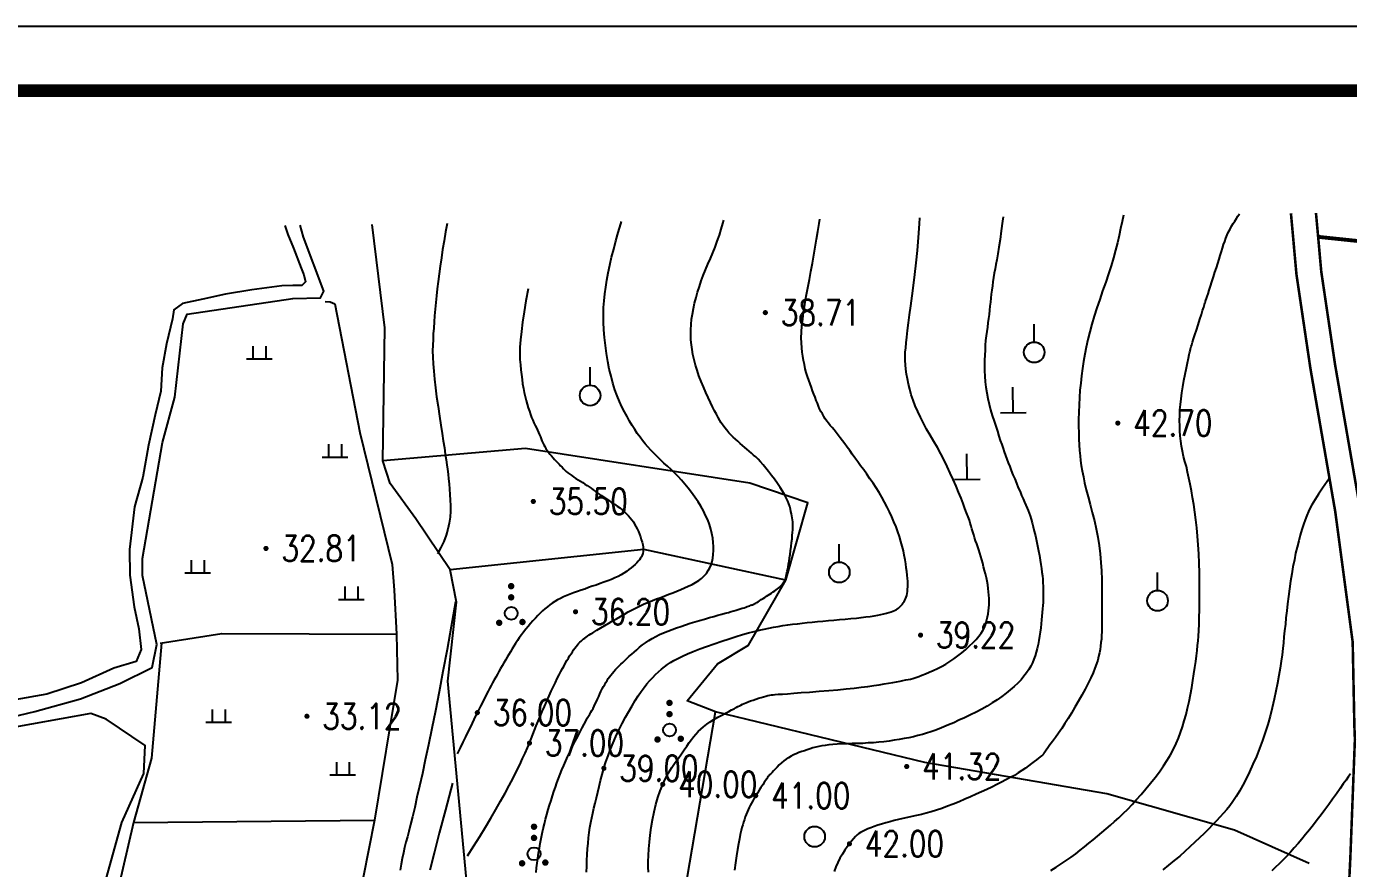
# Model space of a CAD drawing. Extents: x 39624947 to 39626627, y 3418539 to 3418836.
# Drawn here: x 39626277.3 to 39626380.3, y 3418770.7 to 3418836.2 of the extents above; entities that cross this region are included whole.
import ezdxf
from ezdxf.enums import TextEntityAlignment as Align

# ---------------------------------------------------------------- set-up
doc = ezdxf.new("R2010")
doc.units = 0
doc.linetypes.add('X3', pattern=[5, 4, -1])
doc.layers.get('0').update_dxf_attribs({"linetype": 'CONTINUOUS'})
for name, color, linetype in [('DLDW', 11, 'CONTINUOUS'), ('DLSS', 4, 'CONTINUOUS'), ('GCD', 7, 'CONTINUOUS'), ('PUB_TITLE', 4, 'CONTINUOUS'), ('PUB_WALL', 9, 'CONTINUOUS')]:
    doc.layers.add(name, color=color, linetype=linetype)
doc.styles.add('HZ', font='rs.shx', dxfattribs={"width": 0.8, "bigfont": 'hztxt.shx'})

# ---------------------------------------------------------------- blocks, each defined once
blk = doc.blocks.new('GC111')
for p, q in [((0, 0), (0, 2)), ((-1, 0), (1, 0))]:
    blk.add_line(p, q)
blk = doc.blocks.new('GC125')
blk.add_line((0, 0.8), (0, 2.2))
blk.add_circle((0, 0), 0.8)
blk = doc.blocks.new('GC160')
at = {"const_width": 0.25}
for points in [[(1.58, 3.35, 1), (1.83, 3.35, 1)], [(1.58, 2.48, 1), (1.83, 2.48, 1)], [(0.65, 0.5, 1), (0.9, 0.5, 1)], [(2.46, 0.56, 1), (2.71, 0.56, 1)]]:
    blk.add_lwpolyline(points, format="xyb", close=True, dxfattribs=at)
blk.add_circle((1.71, 1.24), 0.5)
blk = doc.blocks.new('GC122')
blk.add_circle((0, 0), 0.8)
blk = doc.blocks.new('GC200')
at = {"linetype": 'Continuous', "const_width": 0.2, "flags": 128}
blk.add_lwpolyline([(-0.1, 0, 1), (0.1, 0, 1)], format="xyb", close=True, dxfattribs=at)
blk = doc.blocks.new('GC119')
for p, q in [((-1, 0), (1, 0)), ((-0.5, 1), (-0.5, 0)), ((0.5, 1), (0.5, 0))]:
    blk.add_line(p, q)
blk = doc.blocks.new('333377777')
at = {"layer": 'PUB_WALL', "color": 252, "ltscale": 0.01}
for points, elevation in [([(39623073.87, 3417574.59), (39623073.84, 3417575), (39623073.84, 3417575.44), (39623073.85, 3417575.91), (39623073.88, 3417576.41), (39623073.93, 3417576.93), (39623073.99, 3417577.49), (39623074.07, 3417578.07), (39623074.17, 3417578.68), (39623074.29, 3417579.29), (39623074.43, 3417579.87), (39623074.59, 3417580.42), (39623074.77, 3417580.94), (39623074.97, 3417581.44), (39623075.19, 3417581.9), (39623075.43, 3417582.34), (39623075.69, 3417582.75), (39623075.95, 3417583.13), (39623076.2, 3417583.49), (39623076.43, 3417583.82), (39623076.65, 3417584.14), (39623076.85, 3417584.42), (39623077.04, 3417584.69), (39623077.21, 3417584.93), (39623077.37, 3417585.15), (39623077.54, 3417585.35), (39623077.72, 3417585.55), (39623077.93, 3417585.74), (39623078.15, 3417585.93), (39623078.4, 3417586.12), (39623078.67, 3417586.3), (39623078.96, 3417586.48), (39623079.27, 3417586.66), (39623079.58, 3417586.82), (39623079.86, 3417586.97), (39623080.11, 3417587.11), (39623080.33, 3417587.23), (39623080.53, 3417587.33), (39623080.69, 3417587.42), (39623080.83, 3417587.5), (39623080.94, 3417587.56), (39623081.05, 3417587.61), (39623081.17, 3417587.67), (39623081.3, 3417587.73), (39623081.45, 3417587.79), (39623081.62, 3417587.86), (39623081.8, 3417587.93), (39623082, 3417588), (39623082.22, 3417588.07), (39623082.43, 3417588.14), (39623082.63, 3417588.21), (39623082.82, 3417588.26), (39623083, 3417588.31), (39623083.16, 3417588.35), (39623083.31, 3417588.38), (39623083.44, 3417588.4), (39623083.57, 3417588.41), (39623083.72, 3417588.43), (39623083.97, 3417588.45), (39623084.29, 3417588.47), (39623084.69, 3417588.5), (39623085.18, 3417588.54), (39623085.75, 3417588.58), (39623086.41, 3417588.63), (39623087.14, 3417588.69), (39623087.9, 3417588.75), (39623088.6, 3417588.81), (39623089.26, 3417588.87), (39623089.87, 3417588.94), (39623090.43, 3417589), (39623090.95, 3417589.07), (39623091.41, 3417589.13), (39623091.83, 3417589.2), (39623092.21, 3417589.26), (39623092.56, 3417589.32), (39623092.88, 3417589.38), (39623093.18, 3417589.43), (39623093.45, 3417589.48), (39623093.68, 3417589.53), (39623093.9, 3417589.57), (39623094.08, 3417589.6), (39623094.26, 3417589.64), (39623094.46, 3417589.69), (39623094.67, 3417589.76), (39623094.91, 3417589.84), (39623095.16, 3417589.94), (39623095.44, 3417590.04), (39623095.73, 3417590.17), (39623096.04, 3417590.3), (39623096.37, 3417590.45), (39623096.69, 3417590.62), (39623097.01, 3417590.8), (39623097.32, 3417591), (39623097.64, 3417591.21), (39623097.95, 3417591.45), (39623098.27, 3417591.69), (39623098.58, 3417591.95), (39623098.87, 3417592.22), (39623099.14, 3417592.48), (39623099.37, 3417592.73), (39623099.58, 3417592.97), (39623099.76, 3417593.2), (39623099.9, 3417593.42), (39623100.02, 3417593.64), (39623100.1, 3417593.85), (39623100.17, 3417594.06), (39623100.22, 3417594.27), (39623100.27, 3417594.49), (39623100.31, 3417594.71), (39623100.35, 3417594.94), (39623100.37, 3417595.18), (39623100.38, 3417595.42), (39623100.39, 3417595.66), (39623100.39, 3417595.92), (39623100.37, 3417596.17), (39623100.35, 3417596.44), (39623100.32, 3417596.7), (39623100.28, 3417596.97), (39623100.23, 3417597.25), (39623100.18, 3417597.53), (39623100.11, 3417597.82), (39623100.04, 3417598.1), (39623099.96, 3417598.38), (39623099.89, 3417598.66), (39623099.81, 3417598.92), (39623099.74, 3417599.19), (39623099.66, 3417599.44), (39623099.58, 3417599.69), (39623099.5, 3417599.94), (39623099.42, 3417600.18), (39623099.34, 3417600.41), (39623099.26, 3417600.65), (39623099.19, 3417600.88), (39623099.12, 3417601.11), (39623099.05, 3417601.33), (39623098.98, 3417601.55), (39623098.92, 3417601.77), (39623098.85, 3417602), (39623098.76, 3417602.28), (39623098.64, 3417602.58), (39623098.51, 3417602.93), (39623098.37, 3417603.31), (39623098.2, 3417603.73), (39623098.01, 3417604.18), (39623097.81, 3417604.67), (39623097.59, 3417605.18), (39623097.36, 3417605.68), (39623097.12, 3417606.18), (39623096.88, 3417606.68), (39623096.62, 3417607.17), (39623096.36, 3417607.66), (39623096.08, 3417608.14), (39623095.8, 3417608.62), (39623095.52, 3417609.09), (39623095.27, 3417609.56), (39623095.04, 3417610.02), (39623094.83, 3417610.47), (39623094.64, 3417610.91), (39623094.48, 3417611.35), (39623094.33, 3417611.78), (39623094.21, 3417612.2), (39623094.11, 3417612.61), (39623094.03, 3417613.01), (39623093.96, 3417613.39), (39623093.91, 3417613.76), (39623093.87, 3417614.11), (39623093.85, 3417614.45), (39623093.85, 3417614.78), (39623093.86, 3417615.09), (39623093.89, 3417615.42), (39623093.93, 3417615.82), (39623093.98, 3417616.27), (39623094.04, 3417616.79), (39623094.11, 3417617.37), (39623094.19, 3417618.01), (39623094.29, 3417618.7), (39623094.39, 3417619.47), (39623094.5, 3417620.28), (39623094.61, 3417621.14), (39623094.7, 3417622.05), (39623094.8, 3417623.02), (39623094.88, 3417624.02), (39623094.96, 3417625.08), (39623095, 3417625.56)], 40), ([(39623101.49, 3417625.63), (39623101.44, 3417625.28), (39623101.33, 3417624.53), (39623101.24, 3417623.86), (39623101.15, 3417623.27), (39623101.06, 3417622.74), (39623100.99, 3417622.29), (39623100.92, 3417621.91), (39623100.85, 3417621.57), (39623100.79, 3417621.23), (39623100.74, 3417620.9), (39623100.69, 3417620.57), (39623100.64, 3417620.25), (39623100.59, 3417619.93), (39623100.56, 3417619.61), (39623100.52, 3417619.3), (39623100.49, 3417618.99), (39623100.45, 3417618.68), (39623100.41, 3417618.36), (39623100.38, 3417618.03), (39623100.34, 3417617.71), (39623100.29, 3417617.38), (39623100.25, 3417617.04), (39623100.2, 3417616.71), (39623100.16, 3417616.36), (39623100.12, 3417616.01), (39623100.09, 3417615.64), (39623100.07, 3417615.26), (39623100.05, 3417614.87), (39623100.04, 3417614.48), (39623100.04, 3417614.07), (39623100.04, 3417613.65), (39623100.05, 3417613.22), (39623100.08, 3417612.79), (39623100.13, 3417612.36), (39623100.2, 3417611.92), (39623100.28, 3417611.49), (39623100.38, 3417611.05), (39623100.5, 3417610.61), (39623100.63, 3417610.16), (39623100.77, 3417609.73), (39623100.9, 3417609.32), (39623101.03, 3417608.93), (39623101.15, 3417608.56), (39623101.26, 3417608.22), (39623101.37, 3417607.9), (39623101.47, 3417607.6), (39623101.56, 3417607.32), (39623101.66, 3417607.05), (39623101.76, 3417606.77), (39623101.87, 3417606.48), (39623101.99, 3417606.18), (39623102.11, 3417605.87), (39623102.24, 3417605.55), (39623102.38, 3417605.22), (39623102.52, 3417604.88), (39623102.66, 3417604.54), (39623102.8, 3417604.23), (39623102.92, 3417603.93), (39623103.04, 3417603.66), (39623103.15, 3417603.4), (39623103.25, 3417603.17), (39623103.34, 3417602.95), (39623103.42, 3417602.76), (39623103.5, 3417602.56), (39623103.58, 3417602.34), (39623103.66, 3417602.09), (39623103.74, 3417601.8), (39623103.82, 3417601.49), (39623103.91, 3417601.16), (39623103.99, 3417600.79), (39623104.08, 3417600.4), (39623104.16, 3417600), (39623104.24, 3417599.61), (39623104.3, 3417599.25), (39623104.37, 3417598.9), (39623104.42, 3417598.57), (39623104.47, 3417598.25), (39623104.5, 3417597.96), (39623104.54, 3417597.68), (39623104.56, 3417597.41), (39623104.58, 3417597.14), (39623104.59, 3417596.88), (39623104.6, 3417596.62), (39623104.61, 3417596.36), (39623104.6, 3417596.11), (39623104.6, 3417595.86), (39623104.59, 3417595.61), (39623104.57, 3417595.36), (39623104.55, 3417595.1), (39623104.53, 3417594.83), (39623104.5, 3417594.54), (39623104.47, 3417594.25), (39623104.44, 3417593.94), (39623104.41, 3417593.62), (39623104.37, 3417593.3), (39623104.32, 3417592.97), (39623104.27, 3417592.65), (39623104.21, 3417592.33), (39623104.14, 3417592.03), (39623104.06, 3417591.74), (39623103.97, 3417591.45), (39623103.87, 3417591.18), (39623103.76, 3417590.91), (39623103.63, 3417590.65), (39623103.48, 3417590.38), (39623103.31, 3417590.12), (39623103.1, 3417589.86), (39623102.88, 3417589.59), (39623102.62, 3417589.33), (39623102.35, 3417589.06), (39623102.04, 3417588.8), (39623101.72, 3417588.54), (39623101.37, 3417588.28), (39623101.01, 3417588.03), (39623100.63, 3417587.78), (39623100.23, 3417587.54), (39623099.82, 3417587.3), (39623099.38, 3417587.07), (39623098.93, 3417586.85), (39623098.48, 3417586.63), (39623098.04, 3417586.43), (39623097.63, 3417586.24), (39623097.23, 3417586.07), (39623096.86, 3417585.91), (39623096.5, 3417585.77), (39623096.16, 3417585.64), (39623095.84, 3417585.53), (39623095.52, 3417585.43), (39623095.19, 3417585.33), (39623094.85, 3417585.24), (39623094.5, 3417585.15), (39623094.14, 3417585.07), (39623093.77, 3417585), (39623093.39, 3417584.93), (39623093, 3417584.87), (39623092.6, 3417584.81), (39623092.2, 3417584.76), (39623091.8, 3417584.72), (39623091.39, 3417584.68), (39623090.98, 3417584.66), (39623090.56, 3417584.63), (39623090.14, 3417584.62), (39623089.72, 3417584.61), (39623089.31, 3417584.6), (39623088.92, 3417584.59), (39623088.56, 3417584.57), (39623088.22, 3417584.54), (39623087.91, 3417584.51), (39623087.62, 3417584.47), (39623087.35, 3417584.43), (39623087.12, 3417584.38), (39623086.89, 3417584.33), (39623086.67, 3417584.27), (39623086.45, 3417584.2), (39623086.23, 3417584.14), (39623086.01, 3417584.06), (39623085.79, 3417583.99), (39623085.58, 3417583.91), (39623085.37, 3417583.82), (39623085.16, 3417583.73), (39623084.96, 3417583.63), (39623084.77, 3417583.51), (39623084.58, 3417583.39), (39623084.39, 3417583.26), (39623084.22, 3417583.11), (39623084.04, 3417582.95), (39623083.88, 3417582.79), (39623083.72, 3417582.63), (39623083.59, 3417582.49), (39623083.48, 3417582.37), (39623083.38, 3417582.27), (39623083.31, 3417582.2), (39623083.26, 3417582.14), (39623083.23, 3417582.11), (39623083.22, 3417582.1), (39623083.21, 3417582.09), (39623083.18, 3417582.05), (39623083.13, 3417581.98), (39623083.07, 3417581.88), (39623082.98, 3417581.75), (39623082.88, 3417581.59), (39623082.76, 3417581.41), (39623082.62, 3417581.2), (39623082.47, 3417580.98), (39623082.34, 3417580.76), (39623082.21, 3417580.56), (39623082.09, 3417580.36), (39623081.98, 3417580.16), (39623081.88, 3417579.98), (39623081.78, 3417579.8), (39623081.7, 3417579.63), (39623081.62, 3417579.46), (39623081.54, 3417579.28), (39623081.47, 3417579.09), (39623081.4, 3417578.9), (39623081.33, 3417578.71), (39623081.26, 3417578.5), (39623081.2, 3417578.29), (39623081.14, 3417578.08), (39623081.07, 3417577.84), (39623081.01, 3417577.54), (39623080.94, 3417577.2), (39623080.87, 3417576.81), (39623080.79, 3417576.37), (39623080.71, 3417575.88), (39623080.63, 3417575.34), (39623080.55, 3417574.75)], 41), ([(39623110.86, 3417625.75), (39623110.75, 3417625.26), (39623110.63, 3417624.71), (39623110.52, 3417624.17), (39623110.39, 3417623.6), (39623110.24, 3417623.03), (39623110.07, 3417622.43), (39623109.89, 3417621.81), (39623109.69, 3417621.18), (39623109.47, 3417620.53), (39623109.23, 3417619.87), (39623109, 3417619.2), (39623108.78, 3417618.54), (39623108.58, 3417617.9), (39623108.39, 3417617.28), (39623108.23, 3417616.67), (39623108.08, 3417616.07), (39623107.95, 3417615.49), (39623107.84, 3417614.93), (39623107.74, 3417614.37), (39623107.66, 3417613.81), (39623107.58, 3417613.25), (39623107.52, 3417612.68), (39623107.46, 3417612.12), (39623107.42, 3417611.55), (39623107.39, 3417610.98), (39623107.37, 3417610.41), (39623107.36, 3417609.85), (39623107.36, 3417609.32), (39623107.37, 3417608.81), (39623107.38, 3417608.33), (39623107.4, 3417607.87), (39623107.43, 3417607.44), (39623107.47, 3417607.03), (39623107.51, 3417606.65), (39623107.56, 3417606.27), (39623107.64, 3417605.85), (39623107.73, 3417605.39), (39623107.83, 3417604.91), (39623107.95, 3417604.38), (39623108.09, 3417603.83), (39623108.25, 3417603.24), (39623108.42, 3417602.61), (39623108.59, 3417601.97), (39623108.73, 3417601.33), (39623108.86, 3417600.68), (39623108.96, 3417600.03), (39623109.04, 3417599.38), (39623109.1, 3417598.72), (39623109.14, 3417598.06), (39623109.16, 3417597.4), (39623109.17, 3417596.76), (39623109.17, 3417596.17), (39623109.17, 3417595.62), (39623109.18, 3417595.12), (39623109.18, 3417594.67), (39623109.18, 3417594.27), (39623109.17, 3417593.91), (39623109.17, 3417593.6), (39623109.16, 3417593.32), (39623109.15, 3417593.03), (39623109.13, 3417592.75), (39623109.1, 3417592.48), (39623109.07, 3417592.21), (39623109.03, 3417591.93), (39623108.98, 3417591.67), (39623108.92, 3417591.4), (39623108.85, 3417591.12), (39623108.75, 3417590.82), (39623108.63, 3417590.48), (39623108.48, 3417590.12), (39623108.3, 3417589.73), (39623108.09, 3417589.31), (39623107.86, 3417588.86), (39623107.6, 3417588.38), (39623107.33, 3417587.9), (39623107.06, 3417587.44), (39623106.8, 3417586.99), (39623106.54, 3417586.57), (39623106.29, 3417586.17), (39623106.04, 3417585.79), (39623105.79, 3417585.43), (39623105.55, 3417585.09), (39623105.33, 3417584.78), (39623105.13, 3417584.51), (39623104.97, 3417584.28), (39623104.83, 3417584.1), (39623104.73, 3417583.95), (39623104.65, 3417583.85), (39623104.61, 3417583.79), (39623104.59, 3417583.77), (39623104.58, 3417583.75), (39623104.54, 3417583.72), (39623104.47, 3417583.66), (39623104.37, 3417583.59), (39623104.24, 3417583.48), (39623104.09, 3417583.36), (39623103.9, 3417583.22), (39623103.69, 3417583.05), (39623103.46, 3417582.87), (39623103.21, 3417582.69), (39623102.94, 3417582.51), (39623102.66, 3417582.33), (39623102.36, 3417582.14), (39623102.04, 3417581.96), (39623101.7, 3417581.78), (39623101.35, 3417581.6), (39623100.98, 3417581.42), (39623100.6, 3417581.23), (39623100.21, 3417581.05), (39623099.8, 3417580.86), (39623099.38, 3417580.67), (39623098.95, 3417580.48), (39623098.51, 3417580.28), (39623098.05, 3417580.09), (39623097.59, 3417579.9), (39623097.15, 3417579.73), (39623096.71, 3417579.57), (39623096.29, 3417579.43), (39623095.88, 3417579.3), (39623095.49, 3417579.19), (39623095.11, 3417579.09), (39623094.74, 3417579.01), (39623094.38, 3417578.94), (39623094.02, 3417578.86), (39623093.67, 3417578.78), (39623093.33, 3417578.7), (39623092.99, 3417578.62), (39623092.66, 3417578.53), (39623092.34, 3417578.44), (39623092.02, 3417578.34), (39623091.71, 3417578.25), (39623091.43, 3417578.16), (39623091.17, 3417578.06), (39623090.94, 3417577.97), (39623090.73, 3417577.88), (39623090.54, 3417577.78), (39623090.38, 3417577.69), (39623090.25, 3417577.6), (39623090.12, 3417577.5), (39623089.98, 3417577.37), (39623089.83, 3417577.21), (39623089.68, 3417577.02), (39623089.51, 3417576.81), (39623089.34, 3417576.57), (39623089.15, 3417576.31), (39623088.96, 3417576.01), (39623088.77, 3417575.7), (39623088.6, 3417575.36), (39623088.44, 3417575.01), (39623088.31, 3417574.65)], 42), ([(39623105.19, 3417574.72), (39623105.61, 3417574.98), (39623106.01, 3417575.24), (39623106.4, 3417575.51), (39623106.77, 3417575.77), (39623107.13, 3417576.04), (39623107.48, 3417576.31), (39623107.82, 3417576.58), (39623108.16, 3417576.86), (39623108.49, 3417577.13), (39623108.83, 3417577.41), (39623109.16, 3417577.69), (39623109.5, 3417577.97), (39623109.83, 3417578.26), (39623110.16, 3417578.55), (39623110.5, 3417578.84), (39623110.83, 3417579.16), (39623111.18, 3417579.5), (39623111.53, 3417579.87), (39623111.88, 3417580.25), (39623112.24, 3417580.65), (39623112.6, 3417581.08), (39623112.97, 3417581.52), (39623113.33, 3417581.97), (39623113.67, 3417582.42), (39623113.97, 3417582.87), (39623114.26, 3417583.31), (39623114.51, 3417583.75), (39623114.74, 3417584.19), (39623114.95, 3417584.62), (39623115.13, 3417585.04), (39623115.29, 3417585.48), (39623115.45, 3417585.93), (39623115.59, 3417586.39), (39623115.73, 3417586.88), (39623115.85, 3417587.38), (39623115.97, 3417587.9), (39623116.07, 3417588.43), (39623116.17, 3417588.98), (39623116.26, 3417589.53), (39623116.34, 3417590.05), (39623116.41, 3417590.54), (39623116.48, 3417591.01), (39623116.54, 3417591.45), (39623116.59, 3417591.86), (39623116.63, 3417592.25), (39623116.67, 3417592.61), (39623116.7, 3417592.98), (39623116.73, 3417593.41), (39623116.75, 3417593.9), (39623116.76, 3417594.44), (39623116.77, 3417595.03), (39623116.78, 3417595.68), (39623116.78, 3417596.38), (39623116.78, 3417597.14), (39623116.77, 3417597.91), (39623116.74, 3417598.66), (39623116.71, 3417599.39), (39623116.67, 3417600.09), (39623116.62, 3417600.76), (39623116.56, 3417601.41), (39623116.49, 3417602.04), (39623116.41, 3417602.64), (39623116.33, 3417603.22), (39623116.24, 3417603.78), (39623116.15, 3417604.3), (39623116.05, 3417604.81), (39623115.95, 3417605.29), (39623115.85, 3417605.75), (39623115.75, 3417606.18), (39623115.64, 3417606.58), (39623115.54, 3417606.98), (39623115.45, 3417607.38), (39623115.38, 3417607.77), (39623115.32, 3417608.17), (39623115.28, 3417608.57), (39623115.24, 3417608.96), (39623115.23, 3417609.36), (39623115.22, 3417609.76), (39623115.23, 3417610.17), (39623115.25, 3417610.59), (39623115.29, 3417611.02), (39623115.34, 3417611.47), (39623115.4, 3417611.93), (39623115.47, 3417612.4), (39623115.56, 3417612.89), (39623115.66, 3417613.39), (39623115.76, 3417613.86), (39623115.85, 3417614.27), (39623115.92, 3417614.62), (39623115.98, 3417614.91), (39623116.03, 3417615.13), (39623116.06, 3417615.29), (39623116.08, 3417615.38), (39623116.09, 3417615.41), (39623116.1, 3417615.44), (39623116.12, 3417615.53), (39623116.17, 3417615.67), (39623116.23, 3417615.87), (39623116.31, 3417616.12), (39623116.41, 3417616.43), (39623116.53, 3417616.8), (39623116.66, 3417617.23), (39623116.8, 3417617.65), (39623116.92, 3417618.02), (39623117.02, 3417618.33), (39623117.1, 3417618.59), (39623117.16, 3417618.79), (39623117.2, 3417618.93), (39623117.23, 3417619.01), (39623117.24, 3417619.04), (39623117.25, 3417619.07), (39623117.27, 3417619.14), (39623117.31, 3417619.26), (39623117.36, 3417619.43), (39623117.44, 3417619.64), (39623117.52, 3417619.91), (39623117.62, 3417620.22), (39623117.74, 3417620.58), (39623117.86, 3417620.96), (39623117.98, 3417621.32), (39623118.09, 3417621.67), (39623118.19, 3417622), (39623118.3, 3417622.32), (39623118.39, 3417622.63), (39623118.48, 3417622.92), (39623118.56, 3417623.2), (39623118.65, 3417623.47), (39623118.74, 3417623.72), (39623118.83, 3417623.97), (39623118.93, 3417624.22), (39623119.04, 3417624.45), (39623119.15, 3417624.67), (39623119.27, 3417624.89), (39623119.4, 3417625.1), (39623119.52, 3417625.3), (39623119.65, 3417625.5), (39623119.77, 3417625.69), (39623119.88, 3417625.86)], 43), ([(39623045.54, 3417624.95), (39623045.78, 3417624.26), (39623046.2, 3417623.2), (39623046.8, 3417621.62), (39623047.01, 3417621.1), (39623047.14, 3417620.56), (39623046.87, 3417620.28), (39623046.15, 3417620.27), (39623045.3, 3417620.26), (39623042.97, 3417619.94), (39623040.92, 3417619.62), (39623039.16, 3417619.23), (39623037.57, 3417618.88), (39623036.88, 3417618.38), (39623036.79, 3417617.68), (39623036.31, 3417615.73), (39623035.99, 3417613.87), (39623035.87, 3417612.06), (39623035.45, 3417610.2), (39623034.91, 3417607.86), (39623034.47, 3417605.37), (39623033.83, 3417603.05), (39623033.43, 3417599.73), (39623033.46, 3417597.74), (39623033.81, 3417595.25), (39623034.16, 3417593.55), (39623034.35, 3417591.95), (39623033.97, 3417591.01), (39623032.21, 3417590.49), (39623029.69, 3417589.35), (39623026.99, 3417588.47), (39623024.51, 3417588.03)], 51.49), ([(39623008.54, 3417582.36), (39623011.91, 3417583.02), (39623020.96, 3417585.9), (39623026.07, 3417587.12), (39623029.62, 3417588.11), (39623032.69, 3417589.28), (39623035.2, 3417590.55), (39623035.56, 3417592.33), (39623034.45, 3417597.69), (39623034.44, 3417599.02), (39623036.02, 3417608.06), (39623036.96, 3417611.6), (39623037.63, 3417617.29), (39623037.92, 3417618.04), (39623046.17, 3417619.28), (39623048.32, 3417619.31), (39623048.58, 3417619.84), (39623046.98, 3417624.05), (39623046.72, 3417624.97)], 51.49), ([(39623060.65, 3417571.21), (39623059.68, 3417574.03), (39623058.23, 3417589.48), (39623058.92, 3417595.63), (39623058.41, 3417598.13), (39623055.75, 3417602.12), (39623053.74, 3417604.86), (39623053.16, 3417606.63), (39623053.32, 3417616.98), (39623052.33, 3417625.04)], 51.49), ([(39623058.17, 3417625.11), (39623058.06, 3417624.46), (39623057.94, 3417623.76), (39623057.83, 3417623.09), (39623057.73, 3417622.43), (39623057.64, 3417621.8), (39623057.55, 3417621.19), (39623057.47, 3417620.6), (39623057.41, 3417620.03), (39623057.34, 3417619.48), (39623057.29, 3417618.95), (39623057.24, 3417618.43), (39623057.2, 3417617.93), (39623057.16, 3417617.45), (39623057.13, 3417616.97), (39623057.1, 3417616.52), (39623057.08, 3417616.07), (39623057.06, 3417615.64), (39623057.05, 3417615.2), (39623057.06, 3417614.71), (39623057.09, 3417614.18), (39623057.13, 3417613.6), (39623057.19, 3417612.98), (39623057.27, 3417612.32), (39623057.36, 3417611.61), (39623057.47, 3417610.86), (39623057.58, 3417610.11), (39623057.69, 3417609.41), (39623057.79, 3417608.77), (39623057.88, 3417608.18), (39623057.96, 3417607.64), (39623058.03, 3417607.15), (39623058.09, 3417606.72), (39623058.15, 3417606.33), (39623058.2, 3417605.97), (39623058.25, 3417605.6), (39623058.29, 3417605.22), (39623058.33, 3417604.83), (39623058.36, 3417604.42), (39623058.39, 3417604.01), (39623058.42, 3417603.58), (39623058.44, 3417603.14), (39623058.45, 3417602.7), (39623058.41, 3417602.24), (39623058.34, 3417601.78), (39623058.23, 3417601.32), (39623058.09, 3417600.84), (39623057.91, 3417600.36), (39623057.69, 3417599.88), (39623057.43, 3417599.39)], 35), ([(39623065.11, 3417574.58), (39623065.15, 3417574.94), (39623065.19, 3417575.31), (39623065.24, 3417575.68), (39623065.3, 3417576.07), (39623065.36, 3417576.46), (39623065.43, 3417576.84), (39623065.5, 3417577.22), (39623065.58, 3417577.6), (39623065.66, 3417577.98), (39623065.75, 3417578.36), (39623065.85, 3417578.73), (39623065.95, 3417579.1), (39623066.05, 3417579.47), (39623066.16, 3417579.83), (39623066.27, 3417580.19), (39623066.38, 3417580.54), (39623066.5, 3417580.89), (39623066.61, 3417581.23), (39623066.73, 3417581.56), (39623066.85, 3417581.89), (39623066.98, 3417582.22), (39623067.12, 3417582.56), (39623067.26, 3417582.91), (39623067.42, 3417583.27), (39623067.59, 3417583.63), (39623067.77, 3417584.01), (39623067.95, 3417584.39), (39623068.15, 3417584.79), (39623068.35, 3417585.17), (39623068.53, 3417585.52), (39623068.69, 3417585.84), (39623068.84, 3417586.12), (39623068.97, 3417586.37), (39623069.09, 3417586.58), (39623069.2, 3417586.76), (39623069.29, 3417586.91), (39623069.37, 3417587.05), (39623069.45, 3417587.2), (39623069.54, 3417587.35), (39623069.62, 3417587.52), (39623069.71, 3417587.7), (39623069.8, 3417587.88), (39623069.89, 3417588.08), (39623069.98, 3417588.28), (39623070.07, 3417588.49), (39623070.16, 3417588.68), (39623070.26, 3417588.87), (39623070.35, 3417589.05), (39623070.45, 3417589.22), (39623070.54, 3417589.38), (39623070.64, 3417589.53), (39623070.73, 3417589.67), (39623070.83, 3417589.81), (39623070.94, 3417589.95), (39623071.05, 3417590.09), (39623071.17, 3417590.23), (39623071.29, 3417590.37), (39623071.42, 3417590.51), (39623071.56, 3417590.65), (39623071.7, 3417590.79), (39623071.85, 3417590.94), (39623072.01, 3417591.09), (39623072.18, 3417591.24), (39623072.36, 3417591.41), (39623072.55, 3417591.57), (39623072.74, 3417591.74), (39623072.95, 3417591.92), (39623073.16, 3417592.11), (39623073.39, 3417592.29), (39623073.63, 3417592.46), (39623073.89, 3417592.63), (39623074.15, 3417592.79), (39623074.44, 3417592.95), (39623074.73, 3417593.1), (39623075.04, 3417593.24), (39623075.37, 3417593.37), (39623075.7, 3417593.5), (39623076.04, 3417593.62), (39623076.39, 3417593.74), (39623076.74, 3417593.86), (39623077.1, 3417593.98), (39623077.47, 3417594.09), (39623077.84, 3417594.2), (39623078.22, 3417594.31), (39623078.6, 3417594.42), (39623078.94, 3417594.51), (39623079.26, 3417594.6), (39623079.56, 3417594.69), (39623079.83, 3417594.76), (39623080.08, 3417594.83), (39623080.3, 3417594.9), (39623080.5, 3417594.95), (39623080.68, 3417595), (39623080.85, 3417595.06), (39623081.01, 3417595.1), (39623081.16, 3417595.15), (39623081.3, 3417595.19), (39623081.43, 3417595.24), (39623081.55, 3417595.28), (39623081.66, 3417595.32), (39623081.75, 3417595.35), (39623081.84, 3417595.38), (39623081.91, 3417595.41), (39623081.97, 3417595.43), (39623082.02, 3417595.44), (39623082.05, 3417595.46), (39623082.07, 3417595.46), (39623082.07, 3417595.46), (39623082.08, 3417595.47), (39623082.11, 3417595.49), (39623082.15, 3417595.51), (39623082.22, 3417595.55), (39623082.3, 3417595.6), (39623082.4, 3417595.66), (39623082.51, 3417595.74), (39623082.64, 3417595.82), (39623082.79, 3417595.91), (39623082.92, 3417595.99), (39623083.06, 3417596.08), (39623083.19, 3417596.17), (39623083.32, 3417596.25), (39623083.45, 3417596.33), (39623083.58, 3417596.42), (39623083.7, 3417596.5), (39623083.81, 3417596.58), (39623083.92, 3417596.66), (39623084.02, 3417596.74), (39623084.11, 3417596.82), (39623084.18, 3417596.9), (39623084.25, 3417596.98), (39623084.31, 3417597.06), (39623084.36, 3417597.13), (39623084.4, 3417597.2), (39623084.44, 3417597.27), (39623084.47, 3417597.32), (39623084.5, 3417597.36), (39623084.51, 3417597.39), (39623084.53, 3417597.42), (39623084.54, 3417597.43), (39623084.54, 3417597.44), (39623084.54, 3417597.45), (39623084.55, 3417597.47), (39623084.56, 3417597.52), (39623084.57, 3417597.59), (39623084.59, 3417597.67), (39623084.61, 3417597.77), (39623084.64, 3417597.9), (39623084.67, 3417598.04), (39623084.7, 3417598.2), (39623084.74, 3417598.38), (39623084.77, 3417598.59), (39623084.81, 3417598.82), (39623084.85, 3417599.07), (39623084.89, 3417599.34), (39623084.93, 3417599.63), (39623084.97, 3417599.95), (39623085, 3417600.26), (39623085.04, 3417600.55), (39623085.06, 3417600.82), (39623085.08, 3417601.06), (39623085.1, 3417601.27), (39623085.1, 3417601.46), (39623085.11, 3417601.62), (39623085.1, 3417601.76), (39623085.09, 3417601.89), (39623085.07, 3417602.03), (39623085.05, 3417602.18), (39623085.03, 3417602.34), (39623084.99, 3417602.51), (39623084.95, 3417602.69), (39623084.91, 3417602.87), (39623084.86, 3417603.07), (39623084.79, 3417603.28), (39623084.7, 3417603.5), (39623084.59, 3417603.74), (39623084.45, 3417604), (39623084.29, 3417604.27), (39623084.11, 3417604.56), (39623083.91, 3417604.86), (39623083.68, 3417605.19), (39623083.44, 3417605.5), (39623083.21, 3417605.8), (39623082.99, 3417606.07), (39623082.79, 3417606.32), (39623082.59, 3417606.54), (39623082.4, 3417606.75), (39623082.22, 3417606.93), (39623082.04, 3417607.08), (39623081.88, 3417607.23), (39623081.71, 3417607.38), (39623081.53, 3417607.53), (39623081.36, 3417607.68), (39623081.18, 3417607.83), (39623081, 3417607.99), (39623080.82, 3417608.15), (39623080.63, 3417608.31), (39623080.45, 3417608.48), (39623080.28, 3417608.65), (39623080.11, 3417608.82), (39623079.96, 3417609.01), (39623079.81, 3417609.19), (39623079.67, 3417609.38), (39623079.53, 3417609.58), (39623079.41, 3417609.78), (39623079.28, 3417610), (39623079.15, 3417610.26), (39623079, 3417610.53), (39623078.85, 3417610.84), (39623078.69, 3417611.18), (39623078.52, 3417611.55), (39623078.33, 3417611.95), (39623078.14, 3417612.38), (39623077.96, 3417612.82), (39623077.79, 3417613.25), (39623077.65, 3417613.68), (39623077.52, 3417614.09), (39623077.41, 3417614.5), (39623077.32, 3417614.9), (39623077.25, 3417615.29), (39623077.2, 3417615.67), (39623077.17, 3417616.06), (39623077.15, 3417616.45), (39623077.16, 3417616.84), (39623077.18, 3417617.24), (39623077.22, 3417617.65), (39623077.28, 3417618.06), (39623077.36, 3417618.48), (39623077.45, 3417618.91), (39623077.57, 3417619.34), (39623077.69, 3417619.77), (39623077.82, 3417620.2), (39623077.97, 3417620.64), (39623078.13, 3417621.07), (39623078.3, 3417621.51), (39623078.48, 3417621.95), (39623078.68, 3417622.39), (39623078.87, 3417622.83), (39623079.05, 3417623.28), (39623079.22, 3417623.74), (39623079.38, 3417624.19), (39623079.53, 3417624.66), (39623079.66, 3417625.12), (39623079.72, 3417625.37)], 38), ([(39623069.04, 3417574.59), (39623069.05, 3417575.06), (39623069.06, 3417575.52), (39623069.08, 3417575.98), (39623069.11, 3417576.42), (39623069.15, 3417576.86), (39623069.19, 3417577.28), (39623069.24, 3417577.68), (39623069.3, 3417578.08), (39623069.37, 3417578.46), (39623069.44, 3417578.82), (39623069.52, 3417579.19), (39623069.61, 3417579.58), (39623069.7, 3417579.98), (39623069.8, 3417580.39), (39623069.91, 3417580.82), (39623070.02, 3417581.27), (39623070.13, 3417581.73), (39623070.26, 3417582.21), (39623070.39, 3417582.69), (39623070.54, 3417583.18), (39623070.71, 3417583.67), (39623070.9, 3417584.17), (39623071.1, 3417584.66), (39623071.32, 3417585.16), (39623071.56, 3417585.67), (39623071.81, 3417586.17), (39623072.07, 3417586.66), (39623072.33, 3417587.12), (39623072.58, 3417587.55), (39623072.82, 3417587.96), (39623073.06, 3417588.33), (39623073.29, 3417588.67), (39623073.52, 3417588.98), (39623073.74, 3417589.26), (39623073.97, 3417589.52), (39623074.19, 3417589.77), (39623074.41, 3417590), (39623074.64, 3417590.21), (39623074.87, 3417590.41), (39623075.1, 3417590.6), (39623075.34, 3417590.77), (39623075.58, 3417590.93), (39623075.84, 3417591.09), (39623076.14, 3417591.25), (39623076.5, 3417591.42), (39623076.9, 3417591.6), (39623077.35, 3417591.78), (39623077.85, 3417591.98), (39623078.39, 3417592.18), (39623078.98, 3417592.39), (39623079.58, 3417592.59), (39623080.14, 3417592.78), (39623080.68, 3417592.94), (39623081.18, 3417593.1), (39623081.65, 3417593.23), (39623082.09, 3417593.35), (39623082.49, 3417593.45), (39623082.87, 3417593.53), (39623083.23, 3417593.6), (39623083.59, 3417593.67), (39623083.96, 3417593.74), (39623084.33, 3417593.8), (39623084.7, 3417593.85), (39623085.08, 3417593.9), (39623085.46, 3417593.95), (39623085.84, 3417593.99), (39623086.23, 3417594.03), (39623086.62, 3417594.07), (39623087.03, 3417594.11), (39623087.45, 3417594.15), (39623087.87, 3417594.19), (39623088.3, 3417594.23), (39623088.74, 3417594.27), (39623089.19, 3417594.31), (39623089.63, 3417594.35), (39623090.05, 3417594.39), (39623090.43, 3417594.44), (39623090.79, 3417594.48), (39623091.12, 3417594.52), (39623091.43, 3417594.57), (39623091.71, 3417594.61), (39623091.95, 3417594.66), (39623092.18, 3417594.71), (39623092.39, 3417594.76), (39623092.58, 3417594.81), (39623092.75, 3417594.86), (39623092.9, 3417594.92), (39623093.03, 3417594.97), (39623093.15, 3417595.03), (39623093.24, 3417595.09), (39623093.33, 3417595.16), (39623093.41, 3417595.23), (39623093.49, 3417595.31), (39623093.56, 3417595.39), (39623093.63, 3417595.47), (39623093.7, 3417595.57), (39623093.77, 3417595.66), (39623093.83, 3417595.77), (39623093.88, 3417595.88), (39623093.93, 3417596.01), (39623093.97, 3417596.14), (39623094, 3417596.3), (39623094.03, 3417596.46), (39623094.04, 3417596.64), (39623094.05, 3417596.83), (39623094.05, 3417597.03), (39623094.05, 3417597.25), (39623094.03, 3417597.48), (39623094.01, 3417597.74), (39623093.98, 3417598.01), (39623093.94, 3417598.3), (39623093.9, 3417598.61), (39623093.84, 3417598.93), (39623093.78, 3417599.28), (39623093.71, 3417599.63), (39623093.62, 3417599.99), (39623093.52, 3417600.36), (39623093.41, 3417600.73), (39623093.28, 3417601.1), (39623093.14, 3417601.48), (39623092.98, 3417601.87), (39623092.81, 3417602.26), (39623092.63, 3417602.65), (39623092.44, 3417603.03), (39623092.24, 3417603.41), (39623092.04, 3417603.79), (39623091.82, 3417604.16), (39623091.59, 3417604.52), (39623091.35, 3417604.88), (39623091.1, 3417605.24), (39623090.86, 3417605.59), (39623090.62, 3417605.92), (39623090.38, 3417606.25), (39623090.16, 3417606.56), (39623089.94, 3417606.86), (39623089.73, 3417607.15), (39623089.53, 3417607.43), (39623089.34, 3417607.69), (39623089.15, 3417607.95), (39623088.97, 3417608.19), (39623088.8, 3417608.42), (39623088.63, 3417608.64), (39623088.47, 3417608.84), (39623088.31, 3417609.04), (39623088.16, 3417609.22), (39623088.02, 3417609.39), (39623087.88, 3417609.55), (39623087.75, 3417609.72), (39623087.62, 3417609.9), (39623087.51, 3417610.09), (39623087.4, 3417610.28), (39623087.29, 3417610.48), (39623087.19, 3417610.68), (39623087.1, 3417610.89), (39623087.02, 3417611.11), (39623086.93, 3417611.34), (39623086.83, 3417611.58), (39623086.74, 3417611.83), (39623086.64, 3417612.08), (39623086.55, 3417612.35), (39623086.44, 3417612.62), (39623086.34, 3417612.91), (39623086.24, 3417613.2), (39623086.15, 3417613.5), (39623086.07, 3417613.8), (39623086, 3417614.12), (39623085.93, 3417614.44), (39623085.88, 3417614.77), (39623085.83, 3417615.1), (39623085.79, 3417615.44), (39623085.77, 3417615.81), (39623085.76, 3417616.21), (39623085.78, 3417616.65), (39623085.81, 3417617.14), (39623085.87, 3417617.66), (39623085.94, 3417618.21), (39623086.04, 3417618.81), (39623086.15, 3417619.45), (39623086.27, 3417620.1), (39623086.39, 3417620.75), (39623086.51, 3417621.38), (39623086.63, 3417622.02), (39623086.74, 3417622.64), (39623086.85, 3417623.26), (39623086.95, 3417623.88), (39623087.06, 3417624.48), (39623087.16, 3417625.12), (39623087.2, 3417625.46)], 39), ([(39623069.83, 3417593.44), (39623070.14, 3417593.62), (39623070.45, 3417593.8), (39623070.76, 3417593.98), (39623071.06, 3417594.16), (39623071.37, 3417594.33), (39623071.68, 3417594.51), (39623071.98, 3417594.68), (39623072.29, 3417594.86), (39623072.59, 3417595.03), (39623072.9, 3417595.19), (39623073.22, 3417595.34), (39623073.53, 3417595.49), (39623073.85, 3417595.63), (39623074.16, 3417595.76), (39623074.48, 3417595.89), (39623074.81, 3417596), (39623075.13, 3417596.12), (39623075.45, 3417596.24), (39623075.76, 3417596.36), (39623076.07, 3417596.48), (39623076.37, 3417596.61), (39623076.67, 3417596.74), (39623076.96, 3417596.87), (39623077.25, 3417597.01), (39623077.52, 3417597.15), (39623077.77, 3417597.31), (39623078, 3417597.48), (39623078.2, 3417597.67), (39623078.37, 3417597.87), (39623078.52, 3417598.08), (39623078.64, 3417598.3), (39623078.74, 3417598.54), (39623078.82, 3417598.8), (39623078.88, 3417599.06), (39623078.91, 3417599.34), (39623078.93, 3417599.64), (39623078.92, 3417599.95), (39623078.9, 3417600.27), (39623078.86, 3417600.6), (39623078.79, 3417600.96), (39623078.71, 3417601.31), (39623078.6, 3417601.67), (39623078.47, 3417602.03), (39623078.31, 3417602.38), (39623078.14, 3417602.74), (39623077.94, 3417603.1), (39623077.72, 3417603.45), (39623077.48, 3417603.81), (39623077.22, 3417604.16), (39623076.96, 3417604.49), (39623076.7, 3417604.81), (39623076.44, 3417605.12), (39623076.17, 3417605.41), (39623075.89, 3417605.69), (39623075.62, 3417605.96), (39623075.34, 3417606.21), (39623075.06, 3417606.46), (39623074.79, 3417606.71), (39623074.53, 3417606.96), (39623074.29, 3417607.2), (39623074.05, 3417607.46), (39623073.82, 3417607.71), (39623073.61, 3417607.96), (39623073.4, 3417608.22), (39623073.2, 3417608.48), (39623072.99, 3417608.76), (39623072.79, 3417609.06), (39623072.59, 3417609.38), (39623072.39, 3417609.72), (39623072.19, 3417610.07), (39623071.99, 3417610.44), (39623071.79, 3417610.83), (39623071.6, 3417611.25), (39623071.42, 3417611.69), (39623071.25, 3417612.17), (39623071.09, 3417612.67), (39623070.95, 3417613.21), (39623070.81, 3417613.77), (39623070.7, 3417614.36), (39623070.59, 3417614.99), (39623070.5, 3417615.62), (39623070.43, 3417616.24), (39623070.38, 3417616.84), (39623070.35, 3417617.42), (39623070.35, 3417618), (39623070.36, 3417618.56), (39623070.4, 3417619.1), (39623070.45, 3417619.63), (39623070.53, 3417620.16), (39623070.62, 3417620.71), (39623070.73, 3417621.28), (39623070.85, 3417621.87), (39623070.99, 3417622.48), (39623071.15, 3417623.11), (39623071.32, 3417623.75), (39623071.51, 3417624.42), (39623071.71, 3417625.09), (39623071.77, 3417625.27)], 37), ([(39623048.67, 3417619.03), (39623049.08, 3417619.01), (39623049.43, 3417618.85), (39623051.37, 3417608.84), (39623053.9, 3417598.55), (39623054.04, 3417596.57), (39623054.24, 3417593.14), (39623054.3, 3417589.54), (39623052.52, 3417578.66), (39623049, 3417560.8), (39623044.44, 3417545.01), (39623041.61, 3417535.98), (39623038.86, 3417529.44), (39623032.27, 3417525.67), (39623027.77, 3417525.11)], 51.49), ([(39623084.55, 3417597.35), (39623086.27, 3417603.37), (39623081.74, 3417604.89), (39623064.28, 3417607.59), (39623053.16, 3417606.63)], 51.49), ([(39623060.65, 3417571.21), (39623070.76, 3417568.21), (39623076.06, 3417569.4), (39623079.08, 3417587.09), (39623076.87, 3417587.94), (39623079.23, 3417590.82), (39623081.64, 3417592.27), (39623084.55, 3417597.35), (39623073.49, 3417599.72), (39623058.41, 3417598.13)], 51.49), ([(39623035.83, 3417592.44), (39623040.64, 3417593.18), (39623054.24, 3417593.14)], 51.49), ([(39623035.93, 3417592.43), (39623035.15, 3417583.47), (39623033.74, 3417578.47), (39623028.51, 3417555.86), (39623028.34, 3417553.11), (39623028.15, 3417551.34), (39623026.92, 3417534.79), (39623027.77, 3417525.11), (39623029.31, 3417512.47)], 51.49), ([(39622973.98, 3417535.23), (39623014.9, 3417547.81), (39623017.68, 3417549.41), (39623023.84, 3417550.95), (39623027.27, 3417551.64), (39623027.53, 3417552.24), (39623027.39, 3417555.54), (39623029.1, 3417562.91), (39623030.02, 3417568.29), (39623032.84, 3417578.46), (39623034.55, 3417582.28), (39623034.66, 3417584.47), (39623031.63, 3417586.51), (39623030.44, 3417586.96), (39623023.5, 3417585.7), (39623020.96, 3417585.15), (39623007.75, 3417581.41), (39622998.53, 3417578.51), (39622975, 3417572.33), (39622973.54, 3417571.88)], 51.49), ([(39623125.31, 3417575.28), (39623119.49, 3417577.86), (39623109.55, 3417580.7), (39623095.38, 3417583.14), (39623079.08, 3417587.09)], 51.49), ([(39623033.74, 3417578.47), (39623052.52, 3417578.66)], 51.49)]:
    blk.add_lwpolyline(points, dxfattribs=dict(at, elevation=elevation))
for points in [[(39623064.5, 3417620.01), (39623064.32, 3417619.08), (39623064.17, 3417618.22), (39623064.05, 3417617.43), (39623063.96, 3417616.71), (39623063.89, 3417616.06), (39623063.85, 3417615.47), (39623063.84, 3417614.96), (39623063.85, 3417614.51), (39623063.88, 3417614.11), (39623063.92, 3417613.72), (39623063.96, 3417613.34), (39623064.01, 3417612.97), (39623064.06, 3417612.62), (39623064.12, 3417612.27), (39623064.19, 3417611.94), (39623064.26, 3417611.63), (39623064.33, 3417611.32), (39623064.41, 3417611.03), (39623064.49, 3417610.75), (39623064.58, 3417610.49), (39623064.66, 3417610.24), (39623064.75, 3417610.01), (39623064.85, 3417609.79), (39623064.94, 3417609.58), (39623065.04, 3417609.39), (39623065.13, 3417609.2), (39623065.21, 3417609.01), (39623065.29, 3417608.83), (39623065.37, 3417608.66), (39623065.44, 3417608.5), (39623065.5, 3417608.34), (39623065.56, 3417608.18), (39623065.63, 3417608.03), (39623065.7, 3417607.88), (39623065.78, 3417607.74), (39623065.87, 3417607.59), (39623065.96, 3417607.44), (39623066.07, 3417607.3), (39623066.18, 3417607.15), (39623066.3, 3417607.01), (39623066.43, 3417606.87), (39623066.55, 3417606.74), (39623066.67, 3417606.61), (39623066.79, 3417606.48), (39623066.9, 3417606.36), (39623067.02, 3417606.24), (39623067.13, 3417606.13), (39623067.23, 3417606.02), (39623067.34, 3417605.91), (39623067.46, 3417605.81), (39623067.59, 3417605.7), (39623067.73, 3417605.59), (39623067.88, 3417605.48), (39623068.04, 3417605.37), (39623068.21, 3417605.26), (39623068.38, 3417605.15), (39623068.56, 3417605.04), (39623068.74, 3417604.93), (39623068.91, 3417604.82), (39623069.08, 3417604.71), (39623069.24, 3417604.6), (39623069.4, 3417604.49), (39623069.56, 3417604.38), (39623069.71, 3417604.27), (39623069.86, 3417604.15), (39623070.03, 3417604.04), (39623070.2, 3417603.92), (39623070.39, 3417603.79), (39623070.58, 3417603.66), (39623070.78, 3417603.53), (39623070.99, 3417603.39), (39623071.21, 3417603.25), (39623071.43, 3417603.11), (39623071.63, 3417602.96), (39623071.82, 3417602.81), (39623072, 3417602.66), (39623072.16, 3417602.51), (39623072.31, 3417602.35), (39623072.44, 3417602.2), (39623072.56, 3417602.04), (39623072.68, 3417601.87), (39623072.78, 3417601.7), (39623072.88, 3417601.52), (39623072.98, 3417601.33), (39623073.07, 3417601.13), (39623073.15, 3417600.93), (39623073.23, 3417600.72), (39623073.3, 3417600.5), (39623073.37, 3417600.29), (39623073.41, 3417600.08), (39623073.44, 3417599.9), (39623073.45, 3417599.72), (39623073.44, 3417599.56), (39623073.42, 3417599.42), (39623073.38, 3417599.28), (39623073.32, 3417599.16), (39623073.25, 3417599.05), (39623073.16, 3417598.93), (39623073.06, 3417598.81), (39623072.94, 3417598.69), (39623072.81, 3417598.56), (39623072.67, 3417598.43), (39623072.51, 3417598.29), (39623072.34, 3417598.16), (39623072.15, 3417598.02), (39623071.95, 3417597.89), (39623071.73, 3417597.76), (39623071.49, 3417597.63), (39623071.24, 3417597.51), (39623070.98, 3417597.39), (39623070.69, 3417597.28), (39623070.39, 3417597.17), (39623070.09, 3417597.07), (39623069.78, 3417596.96), (39623069.48, 3417596.86), (39623069.19, 3417596.76), (39623068.9, 3417596.65), (39623068.61, 3417596.55), (39623068.32, 3417596.45), (39623068.03, 3417596.36), (39623067.76, 3417596.26), (39623067.5, 3417596.15), (39623067.24, 3417596.04), (39623067.01, 3417595.92), (39623066.78, 3417595.8), (39623066.56, 3417595.68), (39623066.36, 3417595.55), (39623066.17, 3417595.41), (39623065.99, 3417595.27), (39623065.8, 3417595.11), (39623065.61, 3417594.95), (39623065.43, 3417594.77), (39623065.24, 3417594.58), (39623065.05, 3417594.39), (39623064.86, 3417594.18), (39623064.67, 3417593.96), (39623064.48, 3417593.73), (39623064.3, 3417593.51), (39623064.12, 3417593.29), (39623063.96, 3417593.07), (39623063.8, 3417592.85), (39623063.65, 3417592.63), (39623063.51, 3417592.41), (39623063.37, 3417592.2), (39623063.24, 3417591.98), (39623063.11, 3417591.76), (39623062.98, 3417591.55), (39623062.85, 3417591.33), (39623062.72, 3417591.11), (39623062.59, 3417590.89), (39623062.46, 3417590.67), (39623062.34, 3417590.45), (39623062.21, 3417590.23), (39623062.09, 3417590.01), (39623061.96, 3417589.79), (39623061.84, 3417589.57), (39623061.72, 3417589.35), (39623061.6, 3417589.13), (39623061.48, 3417588.91), (39623061.37, 3417588.69), (39623061.25, 3417588.46), (39623061.13, 3417588.23), (39623061.02, 3417588), (39623060.9, 3417587.76), (39623060.77, 3417587.52), (39623060.65, 3417587.28), (39623060.53, 3417587.02), (39623060.4, 3417586.77), (39623060.27, 3417586.5), (39623060.13, 3417586.2), (39623059.97, 3417585.87), (39623059.79, 3417585.52), (39623059.61, 3417585.13), (39623059.41, 3417584.72), (39623059.19, 3417584.28), (39623058.97, 3417583.81)], [(39623126.89, 3417605.29), (39623126.71, 3417605.02), (39623126.53, 3417604.76), (39623126.36, 3417604.51), (39623126.2, 3417604.27), (39623126.05, 3417604.04), (39623125.9, 3417603.82), (39623125.77, 3417603.61), (39623125.64, 3417603.41), (39623125.51, 3417603.2), (39623125.39, 3417602.96), (39623125.26, 3417602.68), (39623125.14, 3417602.38), (39623125.01, 3417602.04), (39623124.88, 3417601.68), (39623124.75, 3417601.28), (39623124.62, 3417600.85), (39623124.5, 3417600.4), (39623124.38, 3417599.92), (39623124.26, 3417599.43), (39623124.16, 3417598.92), (39623124.05, 3417598.38), (39623123.96, 3417597.83), (39623123.87, 3417597.26), (39623123.79, 3417596.66), (39623123.71, 3417596.07), (39623123.64, 3417595.5), (39623123.57, 3417594.94), (39623123.51, 3417594.41), (39623123.46, 3417593.9), (39623123.4, 3417593.4), (39623123.35, 3417592.93), (39623123.31, 3417592.47), (39623123.26, 3417592.01), (39623123.2, 3417591.53), (39623123.13, 3417591.02), (39623123.05, 3417590.48), (39623122.95, 3417589.91), (39623122.84, 3417589.32), (39623122.72, 3417588.7), (39623122.59, 3417588.06), (39623122.44, 3417587.4), (39623122.27, 3417586.75), (39623122.09, 3417586.11), (39623121.9, 3417585.48), (39623121.68, 3417584.85), (39623121.45, 3417584.23), (39623121.21, 3417583.61), (39623120.94, 3417583), (39623120.68, 3417582.42), (39623120.41, 3417581.87), (39623120.15, 3417581.37), (39623119.89, 3417580.91), (39623119.63, 3417580.49), (39623119.38, 3417580.11), (39623119.14, 3417579.77), (39623118.89, 3417579.47), (39623118.64, 3417579.19), (39623118.37, 3417578.89), (39623118.09, 3417578.59), (39623117.79, 3417578.28), (39623117.47, 3417577.96), (39623117.13, 3417577.62), (39623116.78, 3417577.28), (39623116.42, 3417576.93), (39623116.03, 3417576.57), (39623115.64, 3417576.21), (39623115.23, 3417575.86), (39623114.8, 3417575.5), (39623114.36, 3417575.14), (39623113.91, 3417574.79)], [(39623058.83, 3417595.65), (39623058.49, 3417593.74), (39623058.17, 3417591.93), (39623057.85, 3417590.23), (39623057.56, 3417588.64), (39623057.27, 3417587.16), (39623056.99, 3417585.78), (39623056.73, 3417584.51), (39623056.48, 3417583.35), (39623056.25, 3417582.29), (39623056.03, 3417581.31), (39623055.83, 3417580.43), (39623055.65, 3417579.63), (39623055.48, 3417578.92), (39623055.33, 3417578.31), (39623055.2, 3417577.78), (39623055.08, 3417577.34), (39623054.97, 3417576.94), (39623054.87, 3417576.52), (39623054.78, 3417576.1), (39623054.68, 3417575.67), (39623054.59, 3417575.22), (39623054.51, 3417574.76)], [(39623059.77, 3417575.87), (39623060.26, 3417576.64), (39623060.72, 3417577.39), (39623061.16, 3417578.11), (39623061.58, 3417578.81), (39623061.97, 3417579.48), (39623062.34, 3417580.13), (39623062.69, 3417580.76), (39623063.01, 3417581.35), (39623063.31, 3417581.92), (39623063.58, 3417582.46), (39623063.83, 3417582.97), (39623064.06, 3417583.44), (39623064.26, 3417583.87), (39623064.44, 3417584.28), (39623064.59, 3417584.65), (39623064.73, 3417584.98), (39623064.85, 3417585.31), (39623064.98, 3417585.65), (39623065.12, 3417586), (39623065.27, 3417586.36), (39623065.43, 3417586.73), (39623065.59, 3417587.12), (39623065.76, 3417587.51), (39623065.94, 3417587.92), (39623066.12, 3417588.32), (39623066.29, 3417588.7), (39623066.46, 3417589.05), (39623066.61, 3417589.38), (39623066.76, 3417589.68), (39623066.9, 3417589.97), (39623067.03, 3417590.23), (39623067.16, 3417590.46), (39623067.28, 3417590.68), (39623067.39, 3417590.89), (39623067.51, 3417591.09), (39623067.62, 3417591.27), (39623067.72, 3417591.45), (39623067.83, 3417591.61), (39623067.93, 3417591.77), (39623068.03, 3417591.91), (39623068.13, 3417592.04), (39623068.23, 3417592.17), (39623068.32, 3417592.29), (39623068.42, 3417592.4), (39623068.52, 3417592.5), (39623068.61, 3417592.59), (39623068.71, 3417592.68), (39623068.8, 3417592.76), (39623068.9, 3417592.83), (39623069.01, 3417592.91), (39623069.12, 3417592.99), (39623069.25, 3417593.08), (39623069.38, 3417593.16), (39623069.52, 3417593.25), (39623069.67, 3417593.35), (39623069.83, 3417593.44)], [(39623128.53, 3417582.25), (39623128.38, 3417582.04), (39623128.19, 3417581.77), (39623127.97, 3417581.47), (39623127.72, 3417581.11), (39623127.44, 3417580.71), (39623127.14, 3417580.29), (39623126.84, 3417579.87), (39623126.54, 3417579.46), (39623126.24, 3417579.07), (39623125.94, 3417578.67), (39623125.64, 3417578.29), (39623125.34, 3417577.91), (39623125.04, 3417577.54), (39623124.74, 3417577.18), (39623124.45, 3417576.83), (39623124.15, 3417576.49), (39623123.86, 3417576.17), (39623123.57, 3417575.85), (39623123.28, 3417575.55), (39623122.99, 3417575.26), (39623122.7, 3417574.98), (39623122.41, 3417574.71)], [(39623058.59, 3417581.53), (39623058.04, 3417579.46), (39623057.56, 3417577.64), (39623057.16, 3417576.07), (39623056.83, 3417574.75)]]:
    blk.add_lwpolyline(points, dxfattribs=at)
ref = blk.add_blockref('GC200', (39623082.96, 3417618.17, 38.71), dxfattribs=at)
ref.add_attrib('height', '38.71', dxfattribs={"layer": 'GCD', "linetype": 'Continuous', "height": 2, "style": 'HZ', "width": 0.8}).set_placement((39623084.16, 3417618.17, 38.71), align=Align.MIDDLE_LEFT)
for name, p in [('GC125', (39623103.9, 3417615.08, 93.03)), ('GC119', (39623043.55, 3417614.56)), ('GC125', (39623069.31, 3417611.72, 51.49)), ('GC119', (39623049.44, 3417606.92)), ('GC125', (39623088.72, 3417597.95, 51.49)), ('GC119', (39623038.75, 3417597.9)), ('GC125', (39623113.51, 3417595.74, 51.49)), ('GC119', (39623050.72, 3417595.84)), ('GC160', (39623061.46, 3417593.52, 51.49)), ('GC160', (39623073.79, 3417584.43, 51.49)), ('GC119', (39623040.38, 3417586.28)), ('GC119', (39623050.05, 3417582.17)), ('GC160', (39623063.24, 3417574.79, 51.49)), ('GC122', (39623086.8, 3417577.37, 51.49))]:
    blk.add_blockref(name, p, dxfattribs=at)
ref = blk.add_blockref('GC200', (39623110.41, 3417609.57, 42.7), dxfattribs=at)
ref.add_attrib('height', '42.70', dxfattribs={"layer": 'GCD', "linetype": 'Continuous', "height": 2, "style": 'HZ', "width": 0.8}).set_placement((39623111.61, 3417609.57, 42.7), align=Align.MIDDLE_LEFT)
ref = blk.add_blockref('GC200', (39623064.89, 3417603.47, 35.5), dxfattribs=at)
ref.add_attrib('height', '35.50', dxfattribs={"layer": 'GCD', "linetype": 'Continuous', "height": 2, "style": 'HZ', "width": 0.8}).set_placement((39623066.09, 3417603.47, 35.5), align=Align.MIDDLE_LEFT)
ref = blk.add_blockref('GC200', (39623044.07, 3417599.81, 32.81), dxfattribs=at)
ref.add_attrib('height', '32.81', dxfattribs={"layer": 'GCD', "linetype": 'Continuous', "height": 2, "style": 'HZ', "width": 0.8}).set_placement((39623045.27, 3417599.81, 32.81), align=Align.MIDDLE_LEFT)
ref = blk.add_blockref('GC200', (39623068.18, 3417594.88, 36.2), dxfattribs=at)
ref.add_attrib('height', '36.20', dxfattribs={"layer": 'GCD', "linetype": 'Continuous', "height": 2, "style": 'HZ', "width": 0.8}).set_placement((39623069.38, 3417594.88, 36.2), align=Align.MIDDLE_LEFT)
ref = blk.add_blockref('GC200', (39623095.05, 3417593.06, 39.22), dxfattribs=at)
ref.add_attrib('height', '39.22', dxfattribs={"layer": 'GCD', "linetype": 'Continuous', "height": 2, "style": 'HZ', "width": 0.8}).set_placement((39623096.25, 3417593.06, 39.22), align=Align.MIDDLE_LEFT)
ref = blk.add_blockref('GC200', (39623047.26, 3417586.74, 33.12), dxfattribs=at)
ref.add_attrib('height', '33.12', dxfattribs={"layer": 'GCD', "linetype": 'Continuous', "height": 2, "style": 'HZ', "width": 0.8}).set_placement((39623048.46, 3417586.74, 33.12), align=Align.MIDDLE_LEFT)
ref = blk.add_blockref('GC200', (39623060.53, 3417587.02, 36), dxfattribs=at)
ref.add_attrib('height', '36.00', dxfattribs={"layer": 'GCD', "linetype": 'Continuous', "height": 2, "style": 'HZ', "width": 0.8}).set_placement((39623061.73, 3417587.02, 36), align=Align.MIDDLE_LEFT)
ref = blk.add_blockref('GC200', (39623064.59, 3417584.65, 37), dxfattribs=at)
ref.add_attrib('height', '37.00', dxfattribs={"layer": 'GCD', "linetype": 'Continuous', "height": 2, "style": 'HZ', "width": 0.8}).set_placement((39623065.79, 3417584.65, 37), align=Align.MIDDLE_LEFT)
ref = blk.add_blockref('GC200', (39623070.39, 3417582.69, 39), dxfattribs=at)
ref.add_attrib('height', '39.00', dxfattribs={"layer": 'GCD', "linetype": 'Continuous', "height": 2, "style": 'HZ', "width": 0.8}).set_placement((39623071.59, 3417582.69, 39), align=Align.MIDDLE_LEFT)
ref = blk.add_blockref('GC200', (39623093.97, 3417582.83, 41.32), dxfattribs=at)
ref.add_attrib('height', '41.32', dxfattribs={"layer": 'GCD', "linetype": 'Continuous', "height": 2, "style": 'HZ', "width": 0.8}).set_placement((39623095.17, 3417582.83, 41.32), align=Align.MIDDLE_LEFT)
ref = blk.add_blockref('GC200', (39623074.97, 3417581.44, 40), dxfattribs=at)
ref.add_attrib('height', '40.00', dxfattribs={"layer": 'GCD', "linetype": 'Continuous', "height": 2, "style": 'HZ', "width": 0.8}).set_placement((39623076.17, 3417581.44, 40), align=Align.MIDDLE_LEFT)
ref = blk.add_blockref('GC200', (39623082.21, 3417580.56, 41), dxfattribs=at)
ref.add_attrib('height', '41.00', dxfattribs={"layer": 'GCD', "linetype": 'Continuous', "height": 2, "style": 'HZ', "width": 0.8}).set_placement((39623083.41, 3417580.56, 41), align=Align.MIDDLE_LEFT)
ref = blk.add_blockref('GC200', (39623089.51, 3417576.81, 42), dxfattribs=at)
ref.add_attrib('height', '42.00', dxfattribs={"layer": 'GCD', "linetype": 'Continuous', "height": 2, "style": 'HZ', "width": 0.8}).set_placement((39623090.71, 3417576.81, 42), align=Align.MIDDLE_LEFT)

msp = doc.modelspace()

# ---------------------------------------------------------------- linework, layer by layer
at = {"linetype": 'Continuous'}
msp.add_lwpolyline([(39626211.862, 3418831.229), (39626586.862, 3418831.229), (39626586.862, 3418544.229), (39626211.862, 3418544.229)], close=True, dxfattribs=at)
at = {"layer": 'DLSS', "linetype": 'Continuous', "const_width": 0.2, "elevation": 51.487, "flags": 128}
for points in [[(39626387.35, 3418724.987), (39626385.622, 3418726.484), (39626384.665, 3418727.335), (39626383.894, 3418728.542), (39626382.046, 3418733.023), (39626381.154, 3418741.44), (39626380.613, 3418749.427), (39626379.925, 3418761.158), (39626380.435, 3418771.5), (39626380.789, 3418780.712), (39626380.749, 3418781.763), (39626380.617, 3418788.292), (39626379.26, 3418798.448), (39626377.325, 3418809.599), (39626376.24, 3418816.904), (39626375.808, 3418821.683)], [(39626389.223, 3418726.368), (39626388.815, 3418726.368), (39626387.279, 3418727.561), (39626385.548, 3418729.629), (39626383.949, 3418733.505), (39626383.09, 3418741.608), (39626382.553, 3418749.55), (39626381.871, 3418761.167), (39626382.376, 3418771.404), (39626382.734, 3418780.71), (39626382.692, 3418781.819), (39626382.558, 3418788.441), (39626381.181, 3418798.743), (39626379.244, 3418809.907), (39626378.171, 3418817.134), (39626377.758, 3418821.707)]]:
    msp.add_lwpolyline(points, dxfattribs=at)
at = {"layer": 'DLSS', "linetype": 'X3', "const_width": 0.3, "elevation": 53.092, "flags": 128}
msp.add_lwpolyline([(39626410.573, 3418580.132), (39626421.225, 3418582.095), (39626427.478, 3418585.136), (39626433.36, 3418589.902), (39626437.101, 3418594.612), (39626445.507, 3418608.2), (39626449.16, 3418618.92), (39626451.529, 3418626.061), (39626454.636, 3418640.624), (39626455.319, 3418645.811), (39626455.529, 3418649.206), (39626455.903, 3418658.992), (39626456.461, 3418663.606), (39626458.311, 3418678.92), (39626459.737, 3418684.684), (39626461.346, 3418689.215), (39626462.67, 3418696.817), (39626463.333, 3418704.855), (39626463.017, 3418710.462), (39626463.206, 3418718.632), (39626463.028, 3418722.319), (39626461.105, 3418729.485), (39626458.236, 3418732.364), (39626456.787, 3418734.519), (39626455.358, 3418742.266), (39626454.753, 3418743.998), (39626452.096, 3418747.552), (39626442.04, 3418760.138), (39626437.042, 3418768.126), (39626431.327, 3418775.982), (39626424.327, 3418782.361), (39626416.688, 3418790.862), (39626410.917, 3418792.791), (39626405.962, 3418795.079), (39626402.839, 3418796.968), (39626399.849, 3418800.309), (39626391.004, 3418817.744), (39626389.184, 3418818.665), (39626377.926, 3418819.847)], dxfattribs=at)
at = {"layer": 'PUB_TITLE'}
msp.add_lwpolyline([(39626206.862, 3418539.229), (39626626.862, 3418539.229), (39626626.862, 3418836.229), (39626206.862, 3418836.229)], close=True, dxfattribs=at)
at = {"layer": 'PUB_TITLE', "const_width": 1}
msp.add_lwpolyline([(39626211.862, 3418544.229), (39626621.862, 3418544.229), (39626621.862, 3418831.229), (39626211.862, 3418831.229)], close=True, dxfattribs=at)

# ---------------------------------------------------------------- block references
at = {"linetype": 'Continuous'}
msp.add_blockref('333377777', (3251.913, 1195.776), dxfattribs=at)
at = {"layer": 'DLDW', "linetype": 'Continuous', "rotation": 0.6970054983145647}
for p in [(39626354.185, 3418806.148, 93.03), (39626350.597, 3418800.961, 92.021)]:
    msp.add_blockref('GC111', p, dxfattribs=at)

doc.saveas('drawing.dxf')
